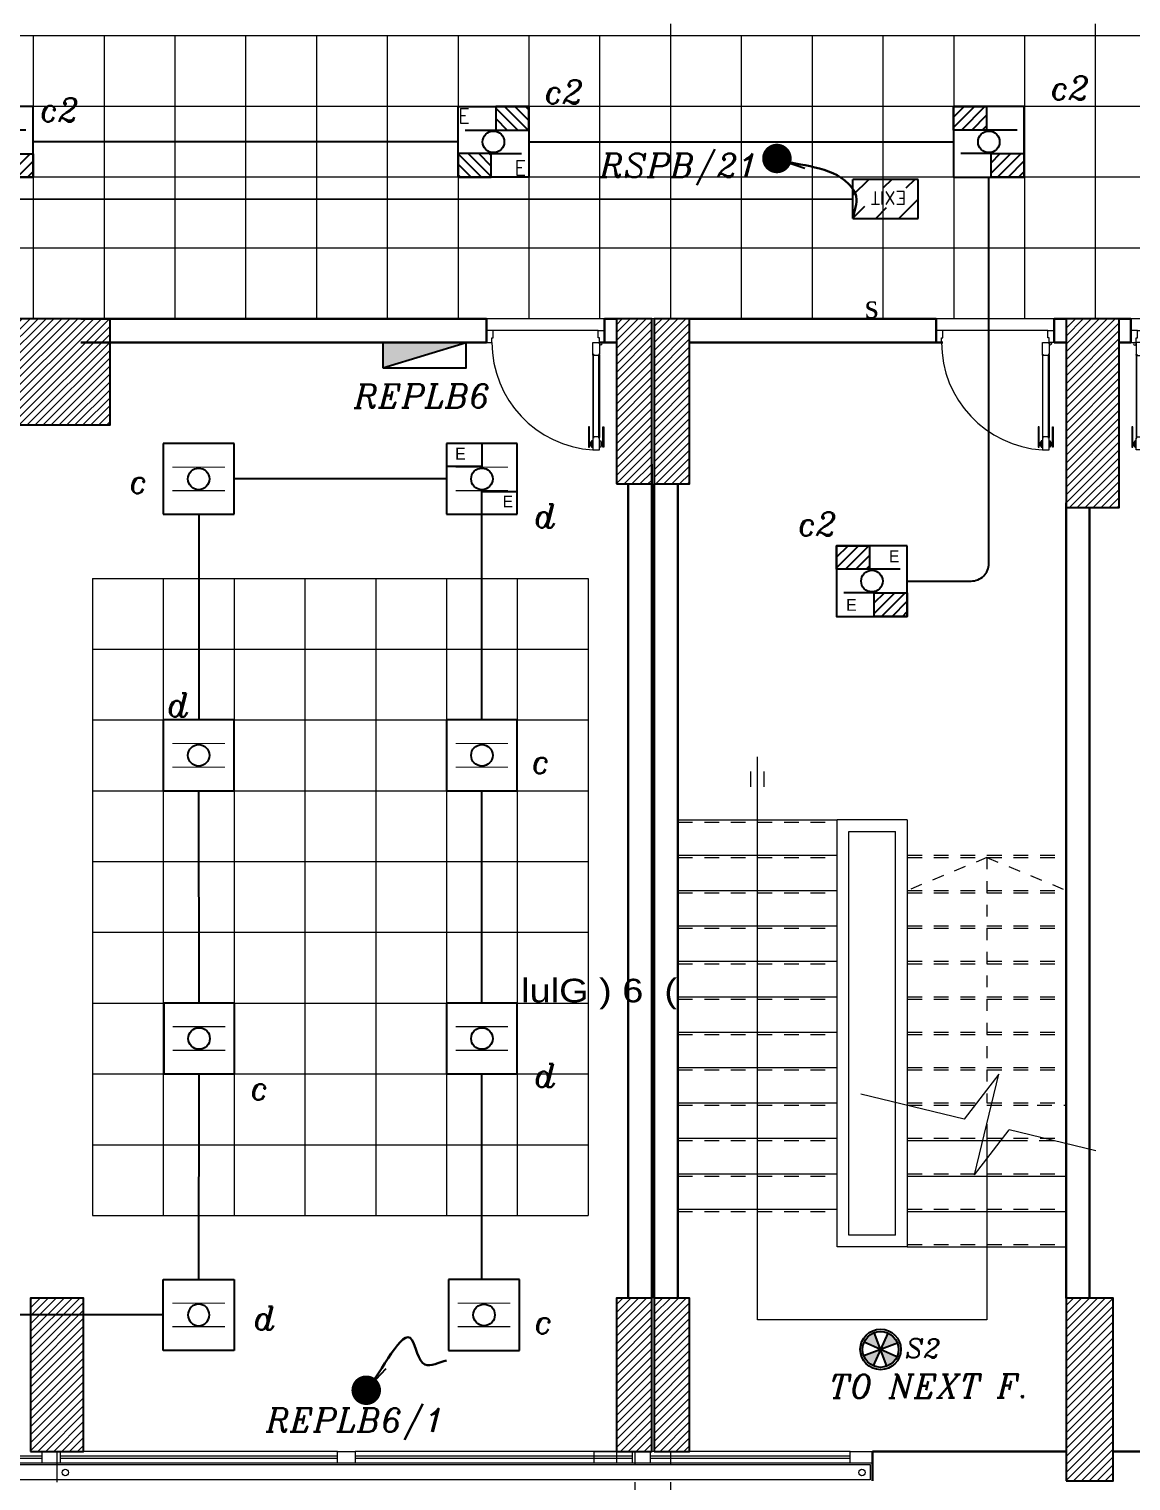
# Model space of a CAD drawing. Extents: x 990 to 1091, y 469 to 823.
# Drawn here: x 1033.88 to 1043.21, y 669.17 to 681.48 of the extents above; entities that cross this region are included whole.
import ezdxf

# ---------------------------------------------------------------- set-up
doc = ezdxf.new("R2010")
doc.units = 0
doc.header["$MEASUREMENT"] = 0
for name, pattern in [('CENTERX2', [4, 2.5, -0.5, 0.5, -0.5]), ('HIDDEN', [0.375, 0.25, -0.125]), ('HIDDEN2', [0.1875, 0.125, -0.0625])]:
    doc.linetypes.add(name, pattern=pattern)
doc.layers.get('0').update_dxf_attribs({"color": 252, "linetype": 'CONTINUOUS', "lineweight": 30})
for name, color, linetype, lineweight in [('axis', 252, 'CENTERX2', 5), ('Column', 252, 'CONTINUOUS', 25), ('DOOR', 252, 'CONTINUOUS', 9), ('elev', 252, 'CONTINUOUS', 9), ('Elevation', 252, 'CONTINUOUS', 18), ('hatch', 252, 'CONTINUOUS', 9), ('PLAN-ELEV', 252, 'CONTINUOUS', 5), ('PLAN-HAND', 252, 'CONTINUOUS', 5), ('PLAN-STAIR', 252, 'CONTINUOUS', 9), ('PLAN-STAIR-HIDDEN', 252, 'HIDDEN2', 5), ('SEC-HT', 252, 'CONTINUOUS', 5), ('stairs', 252, 'CONTINUOUS', 9), ('text', 252, 'CONTINUOUS', 15), ('Wall', 252, 'CONTINUOUS', 30), ('WINDOW', 252, 'CONTINUOUS', 5)]:
    doc.layers.add(name, color=color, linetype=linetype, lineweight=lineweight)
for name, color, linetype in [('E-LIGHTING', 2, 'CONTINUOUS'), ('E-WIRING', 3, 'CONTINUOUS'), ('ELE', 2, 'CONTINUOUS'), ('TEXT-ELC', 3, 'CONTINUOUS')]:
    doc.layers.add(name, color=color, linetype=linetype)
doc.styles.add('08-M-BLDG-1_100', font='romans.shx', dxfattribs={"width": 0.75, "height": 300})
doc.styles.add('Eng.', font='romantic.ttf')
doc.styles.add('OSSS', font='romans.shx')
doc.styles.add('ROMANS', font='italic8.shx')
doc.styles.add('SOSA2', font='SOSA.shx', dxfattribs={"width": 0.8})
doc.dimstyles.get("Standard").update_dxf_attribs({"dimtxt": 0.12, "dimasz": 0.05, "dimexe": 0.18, "dimexo": 0.0625, "dimgap": 0.09, "dimtad": 0, "dimtih": 1, "dimtoh": 1, "dimzin": 0, "dimdsep": 46, "dimtxsty": 'Standard', "dimblk": 'DOT', "dimcen": 0.09, "dimadec": 0, "dimazin": 0, "dimtfac": 1, "dimtofl": 0, "dimtmove": 0, "dimatfit": 3, "dimldrblk": 'DOT', "dimfxl": 1, "dimtolj": 1, "dimtzin": 0, "dimarcsym": 0})
pattern_1 = [(45, (1234.870101356511, 355.3489757291381), (-0.0336759604540093, 0.0336759604540093), [])]
pattern_2 = [(45, (1234.870101356511, 355.0989757291379), (-0.0336759604540093, 0.0336759604540093), [])]
pattern_3 = [(45, (0, 0), (-0.0441941738241592, 0.0441941738241592), [])]
pattern_4 = [(135.0000000014961, (814.1966617108881, 706.7268229839418), (0.0787948714412069, 0.07879487143709199), [])]

# ---------------------------------------------------------------- blocks, each defined once
blk = doc.blocks.new('d3')
at = {"layer": 'DOOR'}
for p, q in [((45.66219845105368, -61.50542731651468), (45.66219845105368, -60.80552485886247)), ((45.66716108980644, -60.80552485886247), (45.66716108980644, -61.50542731651494)), ((45.71382125365007, -60.80552485886247), (45.71382125365007, -61.50542731651468)), ((45.7187838924022, -61.50542731651468), (45.7187838924022, -60.80552485886222)), ((45.67382831334477, -61.71096816359723), (46.56269897921254, -61.71096816359723))]:
    blk.add_line(p, q, dxfattribs=at)
for points in [[(45.63433404877229, -60.89454661118285), (45.62630653108565, -60.89454661118285), (45.62630653108565, -60.72220313771331), (45.6343340487724, -60.72220313771331)], [(45.64605292044875, -60.74001100421696), (45.63961907484534, -60.74001100421696), (45.63961907484534, -60.76023358483233), (45.64605292044875, -60.76023358483233)], [(45.66716108980644, -60.79997007745269), (45.66716108980644, -60.81107964027251), (45.71382125364993, -60.81107964027251), (45.71382125364993, -60.79997007745269), (45.7182650787781, -60.79997007745269), (45.7182650787781, -60.69998401207371), (45.7182650787781, -60.69998401207371), (45.66271726467866, -60.69998401207371), (45.66271726467866, -60.79997007745269)], [(45.73492942300778, -60.74001100421696), (45.74136326861117, -60.74001100421696), (45.74136326861117, -60.76023358483233), (45.73492942300778, -60.76023358483233)], [(45.74664829468384, -60.89454661118285), (45.75467581237065, -60.89454661118285), (45.75467581237065, -60.72220313771307), (45.74664829468399, -60.72220313771307)], [(45.66716108980621, -61.51098209792485), (45.66716108980621, -61.49987253510492), (45.71382125364958, -61.49987253510492), (45.71382125364958, -61.51098209792485), (45.71826507877768, -61.51098209792485), (45.71826507877768, -61.6109681633037), (45.71826507877768, -61.6109681633037), (45.66271726467816, -61.6109681633037), (45.66271726467816, -61.51098209792485)], [(45.61827927578261, -61.71096816359761), (45.61827901339871, -61.6109681633037), (45.66271726467816, -61.6109681633037), (45.66271752706199, -61.6488688263548), (45.67382708988175, -61.6488688263548), (45.67382831334477, -61.71096816359723)], [(46.61827927578308, -61.71096816359787), (46.61827927556809, -61.61096816361901), (46.57370141590845, -61.61096816330421), (46.57370167829221, -61.6488688263548), (46.56259211547228, -61.6488688263548), (46.56269897921254, -61.71096816359723)]]:
    blk.add_lwpolyline(points, close=True, dxfattribs=at)
for points in [[(45.6343340487724, -60.74029926468614, -0.9999999999999998), (45.63961907484534, -60.74029926468614), (45.63961907484534, -60.74029926468614), (45.63961907484534, -60.75994532436286), (45.63961907484534, -60.75994532436286, -0.9999999999999998), (45.6343340487724, -60.75994532436286), (45.6343340487724, -60.75994532436286)], [(45.74664829468399, -60.74029926468614, 0.9999999999999998), (45.74136326861117, -60.74029926468614), (45.74136326861117, -60.74029926468614), (45.74136326861117, -60.75994532436314), (45.74136326861117, -60.75994532436314, 0.9999999999999998), (45.74664829468399, -60.75994532436314), (45.74664829468399, -60.75994532436314)], [(45.66716108980644, -60.81048749761514), (45.66716108980644, -60.81048749761514, -0.9999999999999998), (45.66716108980644, -60.80056222010982)], [(45.71382125364993, -60.81048749761514), (45.71382125364993, -60.81048749761514, 0.9999999999999998), (45.71382125364993, -60.80056222010982)], [(45.66716108980621, -61.50046467776253), (45.66716108980621, -61.50046467776253, 0.9999999999999998), (45.66716108980621, -61.51038995526707)], [(45.71382125364958, -61.50046467776253), (45.71382125364958, -61.50046467776253, -0.9999999999999998), (45.71382125364958, -61.51038995526707)]]:
    blk.add_lwpolyline(points, format="xyb", close=True, dxfattribs=at)
for points in [[(45.65160770185864, -60.76737357491836), (45.64605292044875, -60.76737357491836), (45.64605292044875, -60.73287101413106), (45.65160770185864, -60.73287101413106)], [(45.66271726467858, -60.77775095181284), (45.65160770185864, -60.77775095181284), (45.65160770185864, -60.72220313771307), (45.66271726467858, -60.72220313771307)], [(45.7182650787781, -60.77775095181308), (45.72937464159775, -60.77775095181308), (45.72937464159775, -60.72220313771331), (45.7182650787781, -60.72220313771331)], [(45.72937464159775, -60.76737357491771), (45.73492942300778, -60.76737357491771), (45.73492942300778, -60.73287101413093), (45.72937464159791, -60.73287101413093)]]:
    blk.add_lwpolyline(points, dxfattribs=at)
blk.add_circle((45.65160770185814, -61.59985860048389), 0.0111095628198811, dxfattribs=at)
blk.add_arc((45.66091376422031, -61.6109681633037), 0.9127876516880132, 359.9999999999772, 86.39767896853138, dxfattribs=at)
blk = doc.blocks.new('fghh')
at = {"layer": 'hatch'}
for p, q in [((1434.894379338135, 1497.175862630121), (1434.610167638861, 1497.791654645214)), ((1435.256321485015, 1497.180116183673), (1434.656321485015, 1496.903193106751)), ((1434.656321485016, 1496.903193106751), (1434.894379338134, 1497.17586263012)), ((1435.256321485015, 1497.180116183673), (1435.018263631895, 1496.907446660306)), ((1435.256321485016, 1496.391654645212), (1435.018263631895, 1496.907446660306))]:
    blk.add_line(p, q, dxfattribs=at)
blk = doc.blocks.new('A$C11ED6BD5')
at = {"layer": 'axis', "color": 0, "ltscale": 0.3}
for p, q in [((-22.25000000000045, -2.411147639998715), (-22.25000000000045, 0.2499999999998863)), ((-17.35000000000059, -1.961147639998671), (-17.35000000000059, 0.2500000028571776)), ((-17.05000000000041, -1.961147639998671), (-17.05000000000041, 0.2500000028568365))]:
    blk.add_line(p, q, dxfattribs=at)
blk = doc.blocks.new('Exe')
at = {"layer": 'E-LIGHTING', "color": 4}
for p, q in [((-249.9056924022734, 300.078564524425), (-249.9999876287184, 0.0785793553877738)), ((250.0942828552215, 299.9214058136713), (-249.9056924022734, 300.0785645244105)), ((250.0942828552215, 299.9214058136713), (249.9999876287184, -0.0785793553804979)), ((-249.9999876287184, 0.0785793553732219), (249.9999876287184, -0.0785793553732219))]:
    blk.add_line(p, q, dxfattribs=at)
at = {"layer": 'E-LIGHTING', "color": 1}
for p, q in [((-249.9522976888111, 151.8039826972161), (-101.631110576156, 300.0319592378801)), ((-6.440950351417996, 218.4411409233799), (75.14557598746615, 299.9763952428257)), ((160.508380911313, 208.564397504444), (250.0937082893215, 298.0934261177537)), ((128.604668721382, -0.0404226898681373), (250.0381442942307, 121.3167395528362)), ((-224.9487044058624, 0.070705300240661), (-156.4880905544269, 68.48829594572453)), ((-48.17201784224018, 0.0151413051862619), (20.2885960098356, 68.4327319513104))]:
    blk.add_line(p, q, dxfattribs=at)
at = {"layer": 'E-LIGHTING', "color": 2, "linetype": 'Continuous', "style": 'OSSS'}
blk.add_text('EXIT', height=100, rotation=359.9819909382298, dxfattribs=at).set_placement((-159.7626034279237, 93.49262220007948))
blk = doc.blocks.new('SURFACE EME')
at = {"layer": 'E-LIGHTING', "linetype": 'ByBlock'}
h = blk.add_hatch(dxfattribs=at)
h.set_pattern_fill('ANSI31', color=21, scale=0.5, style=0)
h.set_pattern_definition(pattern_3)
h.paths.add_polyline_path([(-0.0199999999022111, 0.0999999999985448), (-0.2999999999301508, 0.0999999999985448), (-0.2999999999301508, 0.2999999999883585), (-0.0199999999022111, 0.2999999999883585)])
h = blk.add_hatch(dxfattribs=at)
h.set_pattern_fill('ANSI31', color=21, scale=0.5, style=0)
h.set_pattern_definition(pattern_3)
h.paths.add_polyline_path([(0.0199999999022111, -0.0999999999985448), (0.2999999999301508, -0.0999999999985448), (0.2999999999301508, -0.2999999999883585), (0.0199999999022111, -0.2999999999883585)])
at = {"layer": 'E-LIGHTING', "color": 5}
for p, q in [((0.2384724736912176, 0.0999999999985448), (-0.0199999999022111, 0.0999999999985448)), ((0.0199999999022111, -0.0999999999985448), (-0.2384724736912176, -0.0999999999985448))]:
    blk.add_line(p, q, dxfattribs=at)
at = {"layer": 'E-LIGHTING', "color": 3, "linetype": 'ByBlock'}
blk.add_lwpolyline([(0.2999999999301508, 0.2999999999883585), (-0.2999999999301508, 0.2999999999883585), (-0.2999999999301508, -0.2999999999883585), (0.2999999999301508, -0.2999999999883585)], close=True, dxfattribs=at)
at = {"layer": 'E-LIGHTING', "color": 1, "linetype": 'ByBlock'}
for points in [[(-0.0199999999022111, 0.0999999999985448), (-0.2999999999301508, 0.0999999999985448), (-0.2999999999301508, 0.2999999999883585), (-0.0199999999022111, 0.2999999999883585)], [(0.0199999999022111, -0.0999999999985448), (0.2999999999301508, -0.0999999999985448), (0.2999999999301508, -0.2999999999883585), (0.0199999999022111, -0.2999999999883585)]]:
    blk.add_lwpolyline(points, close=True, dxfattribs=at)
at = {"layer": 'E-LIGHTING', "color": 2}
blk.add_circle((0, 0), 0.0913821654968952, dxfattribs=at)
at = {"layer": 'E-LIGHTING', "color": 3, "linetype": 'Continuous', "insert": (-0.0607423322804266, 2.428291169864249), "char_height": 2.5, "width": 0.1443457582369092, "attachment_point": 1, "style": 'Eng.'}
blk.add_mtext('{\\H0.08x;s} ', dxfattribs=at)
at = {"layer": 'E-LIGHTING', "color": 2, "linetype": 'Continuous', "char_height": 0.1002365262154399, "width": 0.1355232705700473, "attachment_point": 1}
for insert in [(0.1440652402088745, 0.2600814499240016), (-0.218090660158623, -0.1518774833192253)]:
    blk.add_mtext('E', dxfattribs=dict(at, insert=insert))
blk = doc.blocks.new('2x26w ip 44')
at = {"layer": 'E-LIGHTING', "linetype": 'Continuous'}
h = blk.add_hatch(color=256, dxfattribs=at)
h.set_gradient(color1=(31, 224, 224), one_color=1, tint=1, name='INVCYLINDER')
h.paths.add_polyline_path([(-0.0901912365865174, 0.2007681727465607, 0.1995422557399247), (-0.2059282493667251, 0.0776908904425347), (0, -1.81899e-11)])
h.paths.add_polyline_path([(-1.42163e-11, -2.09384e-11), (0.200768172753222, 0.0901912365716893, 0.1995422557841591), (0.0776908904227027, 0.2059282493742071)])
h.paths.add_polyline_path([(0, -1.81899e-11), (0.0901912365729188, -0.2007681727526696, 0.1995422557173301), (0.2059282493547101, -0.0776908904743816)])
h.paths.add_polyline_path([(-0.2007681727423431, -0.09019123659590599, 0.1995422557388422), (-0.0776908904337623, -0.2059282493700345), (-1.42163e-11, -2.09384e-11)])
at = {"layer": 'E-LIGHTING', "color": 2}
for p, q in [((0.0901912365807221, -0.2007681727700401), (-0.0901912365807221, 0.2007681727336603)), ((0.0776908904081211, 0.2059282493355568), (-0.0776908904372249, -0.2059282493792125)), ((0.2059282493719365, -0.0776908904808806), (-0.2059282493719365, 0.0776908904445008)), ((0.2007681727409363, 0.0901912365661701), (-0.2007681727409363, -0.090191236595274))]:
    blk.add_line(p, q, dxfattribs=at)
at = {"layer": 'E-LIGHTING', "color": 1}
blk.add_circle((0, 0), 0.24885445374253, dxfattribs=at)
at = {"layer": 'E-LIGHTING', "color": 7}
blk.add_circle((0, 0), 0.2200961570427753, dxfattribs=at)
blk = doc.blocks.new('60X60 IP SURFACE MOUNTED')
at = {"layer": 'E-LIGHTING', "color": 4, "linetype": 'ByBlock'}
for p, q in [((0.2999999999301508, 0.2999999999883585), (-0.2999999999301508, 0.2999999999883585)), ((-0.2999999999301508, 0.2999999999883585), (-0.2999999999301508, -0.2999999999883585)), ((0.2999999999301508, -0.2999999999883585), (0.2999999999301508, 0.2999999999883585)), ((-0.2999999999301508, -0.2999999999883585), (0.2999999999301508, -0.2999999999883585))]:
    blk.add_line(p, q, dxfattribs=at)
at = {"layer": 'E-LIGHTING', "color": 1, "linetype": 'ByBlock', "const_width": 0.01}
for points in [[(0.2224989651003852, 0.0999999999985448), (-0.2224989651003852, 0.0999999999985448)], [(0.2224989651003852, -0.0999999999985448), (-0.2224989651003852, -0.0999999999985448)]]:
    blk.add_lwpolyline(points, dxfattribs=at)
at = {"layer": 'E-LIGHTING', "color": 5}
blk.add_circle((0, 0), 0.0913821654968952, dxfattribs=at)
blk = doc.blocks.new('SURFACE EMER IP')
at = {"layer": 'E-LIGHTING', "color": 4, "linetype": 'ByBlock'}
for p, q in [((0.2999999999301508, 0.2999999999883585), (-0.2999999999301508, 0.2999999999883585)), ((-0.2999999999301508, 0.2999999999883585), (-0.2999999999301508, -0.2999999999883585)), ((0.2999999999301508, -0.2999999999883585), (0.2999999999301508, 0.2999999999883585)), ((-0.2999999999301508, -0.2999999999883585), (0.2999999999301508, -0.2999999999883585))]:
    blk.add_line(p, q, dxfattribs=at)
at = {"layer": 'E-LIGHTING', "color": 4, "linetype": 'Continuous'}
for p, q in [((0, 0.2999999999883585), (0, 0.1064224546775279)), ((0, 0.1064224546775279), (-0.2999999999301508, 0.1064224546775279)), ((0, -0.2999999999883585), (0, -0.1052910540216488)), ((0, -0.1052910540216488), (0.2999999999301508, -0.1052910540216488))]:
    blk.add_line(p, q, dxfattribs=at)
at = {"layer": 'E-LIGHTING', "color": 1, "linetype": 'ByBlock', "const_width": 0.01}
for points in [[(0.2224989651003852, 0.0999999999985448), (-0.2224989651003852, 0.0999999999985448)], [(0.2224989651003852, -0.0999999999985448), (-0.2224989651003852, -0.0999999999985448)]]:
    blk.add_lwpolyline(points, dxfattribs=at)
at = {"layer": 'E-LIGHTING', "color": 5}
blk.add_circle((0, 0), 0.0913821654968952, dxfattribs=at)
at = {"layer": 'E-LIGHTING', "color": 2, "linetype": 'Continuous', "char_height": 0.1002365262154399, "width": 0.1432406827643717, "attachment_point": 1}
for insert in [(-0.2273287410509965, 0.263953974698012), (0.1754007393526535, -0.1413370793119953)]:
    blk.add_mtext('E', dxfattribs=dict(at, insert=insert))
blk = doc.blocks.new('0PB')
at = {"layer": 'ELE'}
blk.add_hatch(color=256, dxfattribs=at).paths.add_polyline_path([(0.2999999999999971, -0.0749999999999886), (0.2999999999999971, 0.1081413886665246), (-0.2999999999999972, -0.0749999999999886)])
at = {"layer": 'ELE', "color": 5}
blk.add_line((0.2999999999999971, 0.1081413886665246), (-0.2999999999999971, -0.0749999999999886), dxfattribs=at)
at = {"layer": 'ELE', "color": 1}
blk.add_lwpolyline([(0.2999999999999971, 0.1081413886665246), (-0.2999999999999971, 0.1081413886665246), (-0.2999999999999971, -0.0749999999999886), (0.2999999999999971, -0.0749999999999886)], close=True, dxfattribs=at)
blk = doc.blocks.new('_Dot')
at = {"color": 0, "linetype": 'ByBlock', "lineweight": -2}
blk.add_line((-0.5, 0), (-1, 0), dxfattribs=at)
at = {"color": 0, "linetype": 'ByBlock', "const_width": 0.5}
blk.add_lwpolyline([(-0.25, 0, 1), (0.25, 0, 1)], format="xyb", close=True, dxfattribs=at)
blk = doc.blocks.new('60X60 EMERGENCY')
at = {"layer": 'E-LIGHTING', "linetype": 'ByBlock'}
h = blk.add_hatch(dxfattribs=at)
h.set_pattern_fill('ANSI31', color=21, scale=0.5, style=0)
h.set_pattern_definition(pattern_4)
h.paths.add_polyline_path([(814.2323201989818, 706.9051154252701), (814.731539034784, 706.9051154252701), (814.731539034784, 707.2617003079138), (814.2323201989818, 707.2617003079138)])
h = blk.add_hatch(dxfattribs=at)
h.set_pattern_fill('ANSI31', color=21, scale=0.5, style=0)
h.set_pattern_definition(pattern_4)
h.paths.add_polyline_path([(814.1610032227942, 706.5485305426135), (813.6617843869922, 706.5485305426135), (813.6617843869922, 706.19194565997), (814.1610032227942, 706.19194565997)])
at = {"layer": 'E-LIGHTING', "color": 2, "linetype": 'ByBlock'}
for p, q in [((813.6617843869922, 706.19194565997), (813.6617843869922, 707.2617003079138)), ((813.6617843869922, 707.2617003079138), (814.731539034784, 707.2617003079138)), ((814.731539034784, 707.2617003079138), (814.731539034784, 706.19194565997)), ((814.731539034784, 706.19194565997), (813.6617843869922, 706.19194565997))]:
    blk.add_line(p, q, dxfattribs=at)
at = {"layer": 'E-LIGHTING', "color": 1, "linetype": 'ByBlock'}
for p, q in [((814.2323201989818, 707.2617003079138), (814.2323201989818, 706.9051154252701)), ((814.731539034784, 707.2617003079138), (814.2323201989818, 707.2617003079138)), ((814.731539034784, 706.9051154252701), (814.731539034784, 707.2617003079138)), ((814.2323201989818, 706.9051154252701), (814.731539034784, 706.9051154252701)), ((813.6617843869922, 706.5485305426135), (813.6617843869922, 706.19194565997)), ((814.1610032227942, 706.5485305426135), (813.6617843869922, 706.5485305426135)), ((814.1610032227942, 706.19194565997), (814.1610032227942, 706.5485305426135)), ((813.6617843869922, 706.19194565997), (814.1610032227942, 706.19194565997))]:
    blk.add_line(p, q, dxfattribs=at)
at = {"layer": 'E-LIGHTING', "color": 5}
for p, q in [((813.7714833156198, 706.9051154252701), (814.2323201989818, 706.9051154252701)), ((814.1610032227942, 706.5485305426135), (814.6218401061564, 706.5485305426135))]:
    blk.add_line(p, q, dxfattribs=at)
at = {"layer": 'E-LIGHTING', "lineweight": -2}
blk.add_circle((814.1966617108881, 706.7268229839418), 0.1629274938097849, dxfattribs=at)
at = {"layer": 'E-LIGHTING', "color": 4, "style": '08-M-BLDG-1_100'}
for p in [(813.660949249993, 707.0098119867736), (814.5109612819873, 706.2224210913142)]:
    blk.add_text('E', height=0.2214128897956356, dxfattribs=at).set_placement(p)
blk = doc.blocks.new('E-F-1')
at = {"layer": 'E-LIGHTING', "linetype": 'ByBlock'}
h = blk.add_hatch(dxfattribs=at)
h.set_pattern_fill('ANSI31', color=21, scale=0.5, style=0)
h.set_pattern_definition(pattern_3)
h.paths.add_polyline_path([(-0.0199999999022111, 0.0999999999985448), (-0.2999999999301508, 0.0999999999985448), (-0.2999999999301508, 0.2999999999883585), (-0.0199999999022111, 0.2999999999883585)])
h = blk.add_hatch(dxfattribs=at)
h.set_pattern_fill('ANSI31', color=21, scale=0.5, style=0)
h.set_pattern_definition(pattern_3)
h.paths.add_polyline_path([(0.0199999999022111, -0.0999999999985448), (0.2999999999301508, -0.0999999999985448), (0.2999999999301508, -0.2999999999883585), (0.0199999999022111, -0.2999999999883585)])
at = {"layer": 'E-LIGHTING', "color": 5}
for p, q in [((0.2384724736912176, 0.0999999999985448), (-0.0199999999022111, 0.0999999999985448)), ((0.0199999999022111, -0.0999999999985448), (-0.2384724736912176, -0.0999999999985448))]:
    blk.add_line(p, q, dxfattribs=at)
at = {"layer": 'E-LIGHTING', "color": 2, "linetype": 'ByBlock'}
blk.add_lwpolyline([(0.2999999999301508, 0.2999999999883585), (-0.2999999999301508, 0.2999999999883585), (-0.2999999999301508, -0.2999999999883585), (0.2999999999301508, -0.2999999999883585)], close=True, dxfattribs=at)
at = {"layer": 'E-LIGHTING', "color": 1, "linetype": 'ByBlock'}
for points in [[(-0.0199999999022111, 0.0999999999985448), (-0.2999999999301508, 0.0999999999985448), (-0.2999999999301508, 0.2999999999883585), (-0.0199999999022111, 0.2999999999883585)], [(0.0199999999022111, -0.0999999999985448), (0.2999999999301508, -0.0999999999985448), (0.2999999999301508, -0.2999999999883585), (0.0199999999022111, -0.2999999999883585)]]:
    blk.add_lwpolyline(points, close=True, dxfattribs=at)
at = {"layer": 'E-LIGHTING', "color": 2}
blk.add_circle((0, 0), 0.0913821654968952, dxfattribs=at)

msp = doc.modelspace()

# ---------------------------------------------------------------- hatches: boundary and pattern name
at = {"layer": 'hatch'}
h = msp.add_hatch(dxfattribs=at)
h.set_pattern_fill('ANSI31', color=256, scale=0.015, style=0)
h.set_pattern_definition([(45, (1261.09510135651, 355.8989757291382), (-0.0336759604540093, 0.0336759604540093), [])])
h.paths.add_polyline_path([(1033.66294142299, 678.1210405706113), (1034.56294142299, 678.1210405706113), (1034.56294142299, 679.0210405706115), (1033.66294142299, 679.0210405706115)])
h = msp.add_hatch(dxfattribs=at)
h.set_pattern_fill('ANSI31', color=256, scale=0.015, style=0)
h.set_pattern_definition(pattern_2)
h.paths.add_polyline_path([(1038.852941422991, 677.6210405706107), (1039.152941422991, 677.6210405706107), (1039.152941422991, 679.0210405706113), (1038.852941422991, 679.0210405706113)])
h = msp.add_hatch(dxfattribs=at)
h.set_pattern_fill('ANSI31', color=256, scale=0.015, style=0)
h.set_pattern_definition(pattern_2)
h.paths.add_polyline_path([(1039.172941422991, 677.6210405706113), (1039.472941422991, 677.6210405706113), (1039.472941422991, 679.0210405706113), (1039.172941422991, 679.0210405706113)])
h = msp.add_hatch(dxfattribs=at)
h.set_pattern_fill('ANSI31', color=256, scale=0.015, style=0)
h.set_pattern_definition(pattern_2)
h.paths.add_polyline_path([(1042.662941422991, 677.421040570611), (1043.112941422991, 677.421040570611), (1043.112941422991, 679.0210405706113), (1042.662941422991, 679.0210405706113)])
h = msp.add_hatch(dxfattribs=at)
h.set_pattern_fill('ANSI31', color=256, scale=0.015, style=0)
h.set_pattern_definition(pattern_2)
h.paths.add_polyline_path([(1033.887941422991, 669.4210405706112), (1034.337941422991, 669.4210405706112), (1034.337941422991, 670.7210405706113), (1033.887941422991, 670.7210405706113)])
h = msp.add_hatch(dxfattribs=at)
h.set_pattern_fill('ANSI31', color=256, scale=0.015, style=0)
h.set_pattern_definition(pattern_1)
h.paths.add_polyline_path([(1038.852941422991, 669.4210405706114), (1039.152941422991, 669.4210405706114), (1039.152941422991, 670.7210405706115), (1038.852941422991, 670.7210405706115)])
h = msp.add_hatch(dxfattribs=at)
h.set_pattern_fill('ANSI31', color=256, scale=0.015, style=0)
h.set_pattern_definition(pattern_1)
h.paths.add_polyline_path([(1039.172941422991, 669.4210405706112), (1039.472941422991, 669.4210405706112), (1039.472941422991, 670.7210405706115), (1039.172941422991, 670.7210405706115)])
h = msp.add_hatch(dxfattribs=at)
h.set_pattern_fill('ANSI31', color=256, scale=0.015, style=0)
h.set_pattern_definition(pattern_2)
h.paths.add_polyline_path([(1042.662941422991, 669.1710405706112), (1043.062941422991, 669.1710405706112), (1043.062941422991, 670.7210405706115), (1042.662941422991, 670.7210405706115)])

# ---------------------------------------------------------------- linework, layer by layer
at = {"layer": 'Column'}
for points in [[(1033.66294142299, 678.1210405706113), (1034.56294142299, 678.1210405706113), (1034.56294142299, 679.0210405706115), (1033.66294142299, 679.0210405706115)], [(1038.852941422991, 677.6210405706107), (1039.152941422991, 677.6210405706107), (1039.152941422991, 679.0210405706113), (1038.852941422991, 679.0210405706113)], [(1039.172941422991, 677.6210405706113), (1039.472941422991, 677.6210405706113), (1039.472941422991, 679.0210405706113), (1039.172941422991, 679.0210405706113)], [(1042.662941422991, 677.421040570611), (1043.112941422991, 677.421040570611), (1043.112941422991, 679.0210405706113), (1042.662941422991, 679.0210405706113)], [(1033.887941422991, 669.4210405706112), (1034.337941422991, 669.4210405706112), (1034.337941422991, 670.7210405706113), (1033.887941422991, 670.7210405706113)], [(1038.852941422991, 669.4210405706114), (1039.152941422991, 669.4210405706114), (1039.152941422991, 670.7210405706115), (1038.852941422991, 670.7210405706115)], [(1039.172941422991, 669.4210405706112), (1039.472941422991, 669.4210405706112), (1039.472941422991, 670.7210405706115), (1039.172941422991, 670.7210405706115)], [(1042.662941422991, 669.1710405706112), (1043.062941422991, 669.1710405706112), (1043.062941422991, 670.7210405706115), (1042.662941422991, 670.7210405706115)]]:
    msp.add_lwpolyline(points, close=True, dxfattribs=at)
at = {"layer": 'E-WIRING', "linetype": 'Continuous'}
for p, q in [((1037.510710980426, 680.5207736492109), (1033.910711547572, 680.520696741312)), ((1038.110710980426, 680.5207736492109), (1041.708912708856, 680.5207736492109)), ((1042.008923281114, 676.9482026392252, 0.05), (1042.008912708787, 680.2208409149313, 0.05)), ((1027.608014762109, 680.0351874687587), (1040.856208392467, 680.0370697350975)), ((1035.312941475281, 677.3638869016967), (1035.312941475281, 675.6210405706582)), ((1037.71294147542, 675.6210405706348), (1037.712941475281, 677.3638869016964)), ((1035.316284357455, 673.2210405706346), (1035.312941475281, 675.0210405706582)), ((1037.71294147542, 673.2210405706346), (1037.71294147542, 675.0210405706581)), ((1035.312941475281, 670.8781942396199), (1035.316284357455, 672.6210405706582)), ((1037.712941475281, 670.8781942396198), (1037.71294147542, 672.6210405706581))]:
    msp.add_line(p, q, dxfattribs=at)
at = {"layer": 'E-WIRING', "color": 3}
for p, q in [((1037.41294147535, 677.6638869016638), (1035.612941475198, 677.6638869016638)), ((1041.317941370829, 676.7982026392252, 0.05), (1041.858923281113, 676.7982026392252, 0.05)), ((1035.012941475338, 670.5781942396102), (1033.21294147535, 670.5781942396102))]:
    msp.add_line(p, q, dxfattribs=at)
msp.add_arc((1041.858923281113, 676.9482026392252, 0.05), 0.15, 270, 0.0003218024982436, dxfattribs=at)
at = {"layer": 'elev', "linetype": 'Continuous'}
for p, q in [((1039.310710980216, 681.5214759958386), (1039.310710980216, 679.0207958405837)), ((1042.910710980216, 681.5214759958386), (1042.910710980216, 679.0208535215555)), ((1056.163064377763, 681.4210628930208), (999.110710980216, 681.4201487721363)), ((1033.910710980216, 681.4207063548632), (1033.910710980216, 679.0207093191262)), ((1034.510710980216, 681.4207159683584), (1034.510710980216, 679.0207189326214)), ((1035.110710980216, 681.4207255818537), (1035.110710980216, 679.0207285461167)), ((1035.710710980216, 681.4207351953489), (1035.710710980216, 679.0207381596119)), ((1036.310710980216, 681.4207448088441), (1036.310710980216, 679.0207477731071)), ((1036.910710980216, 681.4207544223394), (1036.910710980216, 679.0207573866028)), ((1037.510710980216, 681.4207640358347), (1037.510710980216, 679.0207670000977)), ((1038.110710980216, 681.4207736493303), (1038.110710980216, 679.0207766135932)), ((1038.710710980216, 681.4207832628254), (1038.710710980216, 679.0207862270883)), ((1039.910710980216, 681.4208024898157), (1039.910710980216, 679.020805454079)), ((1040.510710980216, 681.4208121033113), (1040.510710980216, 679.0208150675744)), ((1041.110710980216, 681.4208217168062), (1041.110710980216, 679.0208246810697)), ((1041.710710980216, 681.4208313303018), (1041.710710980216, 679.0208342945648)), ((1042.310710980216, 681.4208409437972), (1042.310710980216, 679.0208439080601)), ((1056.163064377763, 680.8210628929439), (999.110710980216, 680.820148772059)), ((1056.163064377763, 680.2210628928667), (999.110710980216, 680.2201487719823)), ((1056.163064377763, 679.6210628927897), (999.110710980216, 679.6201487719054)), ((1055.963064377763, 679.0210596882142), (999.110710980216, 679.0201487718282)), ((1034.412941475281, 676.8210405706127), (1034.412941475281, 671.4210405706126)), ((1034.412941475281, 676.8210405706127), (1038.612941475281, 676.8210405706127)), ((1035.012941475281, 676.8210405706127), (1035.012941475281, 671.4210405706126)), ((1035.612941475281, 676.8210405706127), (1035.612941475281, 671.4210405706126)), ((1036.21294147528, 676.8210405706127), (1036.21294147528, 671.4210405706126)), ((1036.812941475281, 676.8210405706127), (1036.812941475281, 671.4210405706126)), ((1037.412941475281, 676.8210405706127), (1037.412941475281, 671.4210405706126)), ((1038.012941475281, 676.8210405706127), (1038.012941475281, 671.4210405706126)), ((1038.612941475281, 676.8210405706127), (1038.612941475281, 671.4210405706126)), ((1034.412941475281, 676.2210405706127), (1038.612941475281, 676.2210405706127)), ((1034.412941475281, 675.621040570613), (1038.612941475281, 675.621040570613)), ((1034.412941475281, 675.021040570613), (1038.612941475281, 675.021040570613)), ((1034.412941475281, 674.4210405706131), (1038.612941475281, 674.4210405706131)), ((1034.412941475281, 673.8210405706129), (1038.612941475281, 673.8210405706129)), ((1034.412941475281, 673.2210405706129), (1038.612941475281, 673.2210405706129)), ((1034.412941475281, 672.621040570613), (1038.612941475281, 672.621040570613)), ((1034.412941475281, 672.0210405706132), (1038.612941475281, 672.0210405706132)), ((1034.412941475281, 671.4210405706126), (1038.612941475281, 671.4210405706126))]:
    msp.add_line(p, q, dxfattribs=at)
at = {"layer": 'elev'}
for p, q in [((1038.852941422991, 669.4210405706112), (1037.507658803303, 669.4210405706112)), ((1038.852941422991, 669.4210405706112), (1037.507658803303, 669.4210405706112)), ((1038.852941422991, 669.421040570611), (1037.507658803303, 669.421040570611)), ((1038.852941422991, 669.421040570611), (1037.507658803303, 669.421040570611))]:
    msp.add_line(p, q, dxfattribs=at)
at = {"layer": 'elev', "linetype": 'Continuous'}
for points in [[(1033.98794142299, 669.4210405706086), (1034.13794142299, 669.4210405706086), (1034.13794142299, 669.3210405706086), (1033.98794142299, 669.3210405706086)], [(1033.98794142299, 669.4210405706086), (1034.13794142299, 669.4210405706086), (1034.13794142299, 669.3210405706086), (1033.98794142299, 669.3210405706086)], [(1033.98794142299, 669.4210405706085), (1034.137941422991, 669.4210405706085), (1034.137941422991, 669.3210405706085), (1033.98794142299, 669.3210405706085)], [(1033.98794142299, 669.4210405706085), (1034.13794142299, 669.4210405706085), (1034.13794142299, 669.3210405706085), (1033.98794142299, 669.3210405706085)], [(1033.98794142299, 669.4210405706085), (1034.13794142299, 669.4210405706085), (1034.13794142299, 669.3210405706085), (1033.98794142299, 669.3210405706085)], [(1036.48794142299, 669.4210405706137), (1036.63794142299, 669.4210405706137), (1036.63794142299, 669.3210405706143), (1036.48794142299, 669.3210405706143)], [(1036.48794142299, 669.4210405706137), (1036.63794142299, 669.4210405706137), (1036.63794142299, 669.3210405706143), (1036.48794142299, 669.3210405706143)], [(1036.48794142299, 669.4210405706142), (1036.637941422991, 669.4210405706142), (1036.637941422991, 669.3210405706143), (1036.48794142299, 669.3210405706143)], [(1036.48794142299, 669.4210405706142), (1036.63794142299, 669.4210405706142), (1036.63794142299, 669.3210405706143), (1036.48794142299, 669.3210405706143)], [(1036.48794142299, 669.4210405706142), (1036.63794142299, 669.4210405706142), (1036.63794142299, 669.3210405706143), (1036.48794142299, 669.3210405706143)], [(1038.662941527616, 669.421040570611), (1038.852941422991, 669.4210405706079), (1038.852941422991, 669.3210405706111), (1038.662941527616, 669.3210405706111)], [(1038.98794142299, 669.4210405706198), (1039.13794142299, 669.4210405706198), (1039.13794142299, 669.3210405706201), (1038.98794142299, 669.3210405706201)], [(1038.98794142299, 669.4210405706198), (1039.13794142299, 669.4210405706198), (1039.13794142299, 669.3210405706201), (1038.98794142299, 669.3210405706201)], [(1038.98794142299, 669.42104057062), (1039.137941422991, 669.42104057062), (1039.137941422991, 669.3210405706197), (1038.98794142299, 669.3210405706197)], [(1038.98794142299, 669.42104057062), (1039.137941422991, 669.42104057062), (1039.137941422991, 669.3210405706201), (1038.98794142299, 669.3210405706201)], [(1040.832941527616, 669.4210405706114), (1041.02294142299, 669.4210405706079), (1041.02294142299, 669.3210405706111), (1040.832941527616, 669.3210405706111)], [(1040.832941527616, 669.4210405706114), (1041.02294142299, 669.4210405706079), (1041.02294142299, 669.3210405706111), (1040.832941527616, 669.3210405706111)], [(1040.832941527616, 669.4210405706114), (1041.022941422991, 669.4210405706079), (1041.022941422991, 669.3210405706111), (1040.832941527616, 669.3210405706111)], [(1040.832941527616, 669.4210405706114), (1041.022941422991, 669.4210405706079), (1041.022941422991, 669.3210405706111), (1040.832941527616, 669.3210405706111)]]:
    msp.add_lwpolyline(points, close=True, dxfattribs=at)
at = {"layer": 'Elevation'}
msp.add_lwpolyline([(1027.352941422991, 669.3110405705737), (1041.00294142299, 669.3110405705737), (1041.00294142299, 669.181040570571), (1027.352941422991, 669.181040570571)], close=True, dxfattribs=at)
for centre in [(1034.182941422991, 669.2430853193102), (1040.933696049823, 669.2430853193102)]:
    msp.add_circle(centre, 0.0273321334278762, dxfattribs=at)
at = {"layer": 'PLAN-ELEV'}
for p, q in [((1040.047941318386, 670.5355413057398), (1040.047941318386, 675.3084780459999)), ((1039.989117556194, 675.1836241822903), (1039.989117556194, 675.0538250059662)), ((1040.102493845397, 675.1836241822903), (1040.102493845397, 675.0538250059662)), ((1041.9929413184, 672.1953661071802, 0.05), (1041.9929413184, 670.53554130574, 0.05)), ((1041.9929413184, 670.5355413057398, 0.05), (1040.047941318386, 670.5355413057398, 0.05))]:
    msp.add_line(p, q, dxfattribs=at)
at = {"layer": 'PLAN-HAND'}
for p, q in [((1040.722941318388, 671.1552939225741), (1040.722941318386, 674.7753647078378)), ((1041.3179413184, 674.7753647078378), (1040.722941318386, 674.7753647078392)), ((1041.3179413184, 674.7753647078383, 0.05), (1041.3179413184, 671.1552939225742, 0.05)), ((1040.822941318387, 671.2552939225742), (1040.822941318387, 674.6753647078382)), ((1040.822941318387, 674.6753647078383), (1041.2179413184, 674.6753647078383)), ((1041.2179413184, 672.5584416309132, 0.05), (1041.2179413184, 674.6753647078383, 0.05)), ((1041.2179413184, 671.2552939225742, 0.05), (1041.2179413184, 672.5584416309132, 0.05)), ((1041.2179413184, 671.2552939225742), (1040.822941318387, 671.2552939225742)), ((1041.3179413184, 671.1552939225742), (1040.722941318388, 671.1552939225742))]:
    msp.add_line(p, q, dxfattribs=at)
at = {"layer": 'PLAN-STAIR'}
for p, q in [((1039.372941318386, 674.7753647078392), (1040.722941318386, 674.7753647078392)), ((1039.372941318386, 674.4753647078381), (1040.722941318386, 674.4753647078381)), ((1039.372941318386, 674.1753647078367), (1040.722941318386, 674.1753647078367)), ((1039.372941318386, 673.8753647078372), (1040.722941318387, 673.8753647078372)), ((1039.372941318387, 673.5753647078373), (1040.722941318387, 673.5753647078373)), ((1039.372941318387, 673.2753647078392), (1040.722941318387, 673.2753647078392)), ((1039.372941318387, 672.9753647078369), (1040.722941318387, 672.9753647078381)), ((1039.372941318387, 672.6753647078375), (1040.722941318387, 672.6753647078375)), ((1039.372941318387, 672.3753647078378), (1040.722941318387, 672.3753647078378)), ((1039.372941318387, 672.0753647078371), (1040.722941318388, 672.0753647078371)), ((1041.3179413184, 672.0553647078362, 0.05), (1042.211123136617, 672.0553647078362, 0.05)), ((1039.372941318388, 671.7753647078383), (1040.722941318387, 671.7753647078367)), ((1041.3179413184, 671.755364707837, 0.05), (1042.654304954799, 671.755364707837, 0.05)), ((1039.372941318388, 671.475364707838), (1040.722941318388, 671.475364707838)), ((1041.3179413184, 671.4553647078383, 0.05), (1042.6679413184, 671.4553647078372, 0.05)), ((1041.3179413184, 671.1553647078363, 0.05), (1042.6679413184, 671.1553647078363, 0.05))]:
    msp.add_line(p, q, dxfattribs=at)
at = {"layer": 'PLAN-STAIR-HIDDEN'}
for p, q in [((1039.372941318386, 674.7553647078392), (1040.722941318386, 674.7553647078392)), ((1039.372941318386, 674.4553647078382), (1040.722941318386, 674.4553647078382)), ((1041.3179413184, 674.4753647078383, 0.05), (1042.6679413184, 674.4753647078372, 0.05)), ((1041.3179413184, 674.4553647078383, 0.05), (1042.6679413184, 674.4553647078368, 0.05)), ((1039.372941318386, 674.1553647078372), (1040.722941318386, 674.1553647078372)), ((1041.3179413184, 674.1753647078373, 0.05), (1042.6679413184, 674.1753647078358, 0.05)), ((1041.3179413184, 674.1553647078372, 0.05), (1042.6679413184, 674.1553647078372, 0.05)), ((1039.372941318386, 673.855364707837), (1040.722941318386, 673.855364707837)), ((1041.3179413184, 673.8753647078362, 0.05), (1042.6679413184, 673.8753647078362, 0.05)), ((1041.3179413184, 673.8553647078362, 0.05), (1042.6679413184, 673.8553647078362, 0.05)), ((1039.372941318387, 673.5553647078383), (1040.722941318387, 673.5553647078383)), ((1041.3179413184, 673.5753647078362, 0.05), (1042.6679413184, 673.5753647078362, 0.05)), ((1041.3179413184, 673.5553647078373, 0.05), (1042.6679413184, 673.5553647078373, 0.05)), ((1041.3179413184, 673.2753647078363, 0.05), (1042.6679413184, 673.2753647078363, 0.05)), ((1039.372941318387, 673.2553647078383), (1040.722941318387, 673.2553647078383)), ((1041.3179413184, 673.2553647078372, 0.05), (1042.6679413184, 673.2553647078372, 0.05)), ((1039.372941318387, 672.9553647078383), (1040.722941318387, 672.9553647078383)), ((1041.3179413184, 672.9753647078393, 0.05), (1042.6679413184, 672.9753647078393, 0.05)), ((1041.3179413184, 672.9553647078372, 0.05), (1042.6679413184, 672.9553647078372, 0.05)), ((1039.372941318387, 672.6553647078367), (1040.722941318387, 672.6553647078367)), ((1041.3179413184, 672.6753647078373, 0.05), (1042.6679413184, 672.6753647078373, 0.05)), ((1041.3179413184, 672.6553647078372, 0.05), (1042.6679413184, 672.6553647078372, 0.05)), ((1039.372941318387, 672.3553647078372), (1040.722941318387, 672.3553647078372)), ((1041.3179413184, 672.3753647078362, 0.05), (1042.6679413184, 672.3753647078362, 0.05)), ((1041.3179413184, 672.3553647078362, 0.05), (1042.417941318436, 672.3553647078362, 0.05)), ((1042.417941318436, 672.3553647078362, 0.05), (1042.6679413184, 672.3553647078362, 0.05)), ((1039.372941318388, 672.055364707838), (1040.722941318388, 672.055364707838)), ((1041.3179413184, 672.0753647078362, 0.05), (1042.6679413184, 672.0753647078362, 0.05)), ((1042.211123136616, 672.0553647078373, 0.05), (1042.6679413184, 672.0553647078373, 0.05)), ((1039.372941318388, 671.7553647078378), (1040.722941318388, 671.7553647078378)), ((1041.3179413184, 671.7753647078372, 0.05), (1042.6679413184, 671.7753647078372, 0.05)), ((1039.372941318388, 671.4553647078387), (1040.722941318388, 671.4553647078372)), ((1041.3179413184, 671.4753647078393, 0.05), (1042.6679413184, 671.4753647078372, 0.05)), ((1041.3179413184, 671.1753647078364, 0.05), (1042.6679413184, 671.1753647078364, 0.05))]:
    msp.add_line(p, q, dxfattribs=at)
at = {"layer": 'SEC-HT', "linetype": 'HIDDEN', "ltscale": 0.01}
for p, q in [((1041.9929413184, 674.4553647078372, 0.05), (1041.3179413184, 674.1753647078373, 0.05)), ((1041.992941318398, 674.4553647078372, 0.05), (1042.667941318399, 674.1753647078363, 0.05)), ((1041.9929413184, 674.4553647078372, 0.05), (1041.9929413184, 672.3753647078362, 0.05))]:
    msp.add_line(p, q, dxfattribs=at)
at = {"layer": 'stairs', "linetype": 'HIDDEN', "ltscale": 0.01}
msp.add_line((1042.6543049548, 671.755364707837, 0.05), (1042.6679413184, 671.755364707837, 0.05), dxfattribs=at)
at = {"layer": 'Wall', "linetype": 'Continuous'}
for p, q in [((1034.312941318365, 679.0210405706114), (1037.752941318365, 679.0210405706114)), ((1034.312941318365, 679.0210405706114), (1037.752941318365, 679.0210405706114)), ((1037.752941318365, 678.8210405706117), (1037.752941318365, 679.0210405706115)), ((1037.752941318365, 678.8210405706117), (1037.752941318365, 679.0210405706115)), ((1038.752941318365, 679.0210405706114), (1038.852941422991, 679.0210405706114)), ((1038.752941318365, 678.8210405706117), (1038.752941318365, 679.0210405706117)), ((1041.562941318365, 679.0210405706109), (1039.47294142299, 679.0210405706109)), ((1041.562941318364, 678.8210405706117), (1041.562941318364, 679.0210405706115)), ((1041.562941318364, 678.8210405706117), (1041.562941318364, 679.0210405706115)), ((1042.662941318365, 679.0210405706113), (1042.562941318365, 679.0210405706113)), ((1042.562941318365, 678.8210405706117), (1042.562941318365, 679.0210405706115)), ((1043.21294142299, 679.0210409641873), (1043.11294142299, 679.0210405706114)), ((1043.21294142299, 679.0210409641873), (1043.11294142299, 679.0210405706114)), ((1043.21294142299, 678.821040964187), (1043.21294142299, 679.0210409641873)), ((1034.312941318365, 678.8210405706112), (1037.752941318365, 678.8210405706112)), ((1034.312941318365, 678.8210405706112), (1037.752941318365, 678.8210405706112)), ((1038.702941318365, 678.8210405706117), (1038.852941422991, 678.8210405706117)), ((1039.47294142299, 678.8210405706112), (1041.618521614935, 678.8210405706112)), ((1042.562941318365, 678.8210407163632), (1042.662941318365, 678.8210405706112)), ((1043.21294142299, 678.821040964187), (1043.11294142299, 678.8210405706112)), ((1039.15294142299, 677.7895510246382), (1039.15294142299, 670.7210405706107)), ((1038.952941527593, 677.6210405706107), (1038.952941527593, 670.7210405706107)), ((1039.17294142299, 677.6210405706113), (1039.17294142299, 670.7210405706107)), ((1039.372941318388, 677.6210405706113), (1039.372941318388, 670.7210405706107)), ((1042.66294142299, 669.4210405706082), (1041.02294142299, 669.4210405706082)), ((1041.02294142299, 669.4210405706114), (1041.02294142299, 669.1710405706082)), ((1045.54294142299, 669.4210405706082), (1043.06294142299, 669.4210405706082))]:
    msp.add_line(p, q, dxfattribs=at)
at = {"layer": 'Wall', "linetype": 'Continuous', "elevation": -0.1}
for points in [[(1042.662941318365, 677.4604914282552), (1042.662941318365, 670.7210405706113)], [(1042.862941213739, 677.421040570611), (1042.862941213739, 670.7210405706116)]]:
    msp.add_lwpolyline(points, dxfattribs=at)
at = {"layer": 'WINDOW', "linetype": 'Continuous'}
for p, q in [((1033.98794142299, 669.3810405706082), (1031.73794142299, 669.3810405706082)), ((1033.98794142299, 669.3610405706082), (1031.73794142299, 669.3610405706082)), ((1036.48794142299, 669.4210405706137), (1034.13794142299, 669.4210405706137)), ((1036.48794142299, 669.3810405706138), (1034.13794142299, 669.3810405706138)), ((1036.48794142299, 669.361040570614), (1034.13794142299, 669.361040570614)), ((1040.832941527616, 669.4210405706114), (1036.63794142299, 669.4210405706114)), ((1038.98794142299, 669.3810405706112), (1036.63794142299, 669.3810405706112)), ((1038.98794142299, 669.361040570611), (1036.63794142299, 669.361040570611)), ((1040.832941527616, 669.3810405706112), (1039.13794142299, 669.3810405706112)), ((1040.832941527616, 669.361040570611), (1039.13794142299, 669.361040570611)), ((1033.98794142299, 669.3210405706085), (1031.73794142299, 669.3210405706085)), ((1036.48794142299, 669.3210405706143), (1034.13794142299, 669.3210405706143)), ((1040.832941527616, 669.3210405706111), (1036.63794142299, 669.3210405706111))]:
    msp.add_line(p, q, dxfattribs=at)

# ---------------------------------------------------------------- block references
at = {"linetype": 'Continuous', "rotation": 180}
for p in [(1084.371220594148, 617.2100724073077), (1088.181220594853, 617.2100724076225)]:
    msp.add_blockref('d3', p, dxfattribs=at)
at = {"linetype": 'Continuous', "xscale": -1, "rotation": 180}
msp.add_blockref('d3', (997.5946621479112, 617.2100724076228), dxfattribs=at)
at = {"layer": 'axis'}
msp.add_blockref('A$C11ED6BD5', (1056.362941422991, 669.1710405706112), dxfattribs=at)
at = {"layer": 'E-LIGHTING', "color": 3, "linetype": 'ByBlock'}
for p in [(1033.610711547642, 680.520696741312), (1042.008912708787, 680.5208409149196)]:
    msp.add_blockref('E-F-1', p, dxfattribs=at)
at = {"layer": 'E-LIGHTING', "lineweight": -2, "xscale": 0.5608762731141042, "yscale": 0.5608762731141042, "zscale": 0.5608762731141042}
msp.add_blockref('60X60 EMERGENCY', (581.147121778078, 284.1344670642064), dxfattribs=at)
at = {"layer": 'E-LIGHTING', "ltscale": 0.5, "xscale": 0.0011057564859653, "yscale": 0.0011057564859653, "zscale": 0.0011057564859653, "rotation": 180.0180090906149}
msp.add_blockref('Exe', (1041.132647513852, 680.2029332072638), dxfattribs=at)
at = {"layer": 'E-LIGHTING', "linetype": 'Continuous'}
for name, p in [('SURFACE EME', (1041.017941370899, 676.7982026392252, 0.05)), ('60X60 IP SURFACE MOUNTED', (1035.312941475281, 677.663886901685)), ('SURFACE EMER IP', (1037.712941475281, 677.6638869016849)), ('60X60 IP SURFACE MOUNTED', (1035.31294147542, 675.3210405706458)), ('60X60 IP SURFACE MOUNTED', (1037.71294147542, 675.3210405706465)), ('60X60 IP SURFACE MOUNTED', (1035.316284357455, 672.9210405706465)), ('60X60 IP SURFACE MOUNTED', (1037.71294147542, 672.9210405706465)), ('60X60 IP SURFACE MOUNTED', (1037.731270034623, 670.5781942396308))]:
    msp.add_blockref(name, p, dxfattribs=at)
at = {"layer": 'E-LIGHTING', "color": 3, "linetype": 'ByBlock', "xscale": 1.176042218903488, "yscale": 1.176042218903488, "zscale": 1.176042218903488, "rotation": 180}
msp.add_blockref('0PB', (1037.226805402486, 678.7318150643264), dxfattribs=at)
at = {"layer": 'E-LIGHTING', "linetype": 'Continuous', "xscale": -1, "rotation": 180}
msp.add_blockref('60X60 IP SURFACE MOUNTED', (1035.312941475281, 670.5781942396312), dxfattribs=at)
at = {"layer": 'E-LIGHTING', "linetype": 'Continuous', "xscale": 0.6911999975323063, "yscale": 0.6911999975323063, "zscale": 0.6911999975323063, "rotation": 356.6178357963652}
msp.add_blockref('2x26w ip 44', (1041.091268634426, 670.2859839693099, 0.0500000000000007), dxfattribs=at)
at = {"layer": 'hatch', "xscale": -1.327159507994789, "yscale": 1.327159507994789, "zscale": 1.327159507994789, "rotation": 101.2231120264299}
msp.add_blockref('fghh', (2620.153142971323, 2926.883530212489, 0.05), dxfattribs=at)

# ---------------------------------------------------------------- texts
at = {"layer": 'text', "style": 'SOSA2', "width": 1.199999999999999}
msp.add_text('lulG ) 6  (  ', height=0.2, dxfattribs=at).set_placement((1038.046248308511, 673.2276132467127))
at = {"layer": 'TEXT-ELC', "color": 0, "style": 'ROMANS'}
for s, p in [('c2', (1038.241618324538, 680.8440612100327)), ('c2', (1033.966778893933, 680.6917515300868)), ('RSPB/21', (1038.710710980425, 680.2207832626715)), ('c2', (1040.389437351949, 677.1816421727963, 0.05)), ('REPLB6/1', (1035.883518328163, 669.5871005432438, -162.9789134131957))]:
    msp.add_text(s, height=0.2, dxfattribs=at).set_placement(p)
at = {"layer": 'TEXT-ELC', "color": 0, "extrusion": (5.961400285249998e-05, -0.0211733752347225, 0.9997758171847029), "style": 'ROMANS'}
for s, p in [('REPLB6', (1038.53621959187, 675.1919991484372, -14.29935588674943)), ('TO NEXT F.', (1042.537835568617, 666.7894670988125, -14.12140532412419))]:
    msp.add_text(s, height=0.2, rotation=359.9999999999997, dxfattribs=at).set_placement(p)
at = {"layer": 'TEXT-ELC', "color": 4, "style": 'ROMANS'}
msp.add_text('S2', height=0.16, dxfattribs=at).set_placement((1041.300250351656, 670.2151841827563, -130.3331307305565))
at = {"layer": 'TEXT-ELC', "color": 0, "char_height": 0.2, "width": 0.044910278464779, "attachment_point": 1, "style": 'ROMANS'}
for s, insert in [('c2', (1042.529397778339, 681.0764165389039)), ('c', (1034.723750692498, 677.7412673640916)), ('d', (1038.152962681222, 677.4502792186578)), ('d', (1035.043395247466, 675.8489274994428)), ('c', (1038.132034321309, 675.3668148588459)), ('d', (1038.152962681362, 672.7074328876192)), ('c', (1035.748910065909, 672.6002035144678)), ('d', (1035.775557075684, 670.6510816919848)), ('c', (1038.155879579442, 670.6186972987085))]:
    msp.add_mtext(s, dxfattribs=dict(at, insert=insert))

# ---------------------------------------------------------------- leaders
at = {"layer": 'TEXT-ELC', "color": 0, "path_type": 1}
for points in [[(1040.212812631325, 680.37989152772), (1040.819692437781, 680.1651165055267), (1040.884607213532, 680.0568946175392), (1040.856208392549, 679.8732275635638)], [(1036.732746953605, 669.9400120187481), (1037.120047106633, 670.3679120700078), (1037.230260158105, 670.156868751314), (1037.41294147535, 670.191039149009)]]:
    msp.add_leader(points, dimstyle='Standard', override={"dimasz": 0.25, "dimfxl": 0.15}, dxfattribs=at)

doc.saveas('drawing.dxf')
